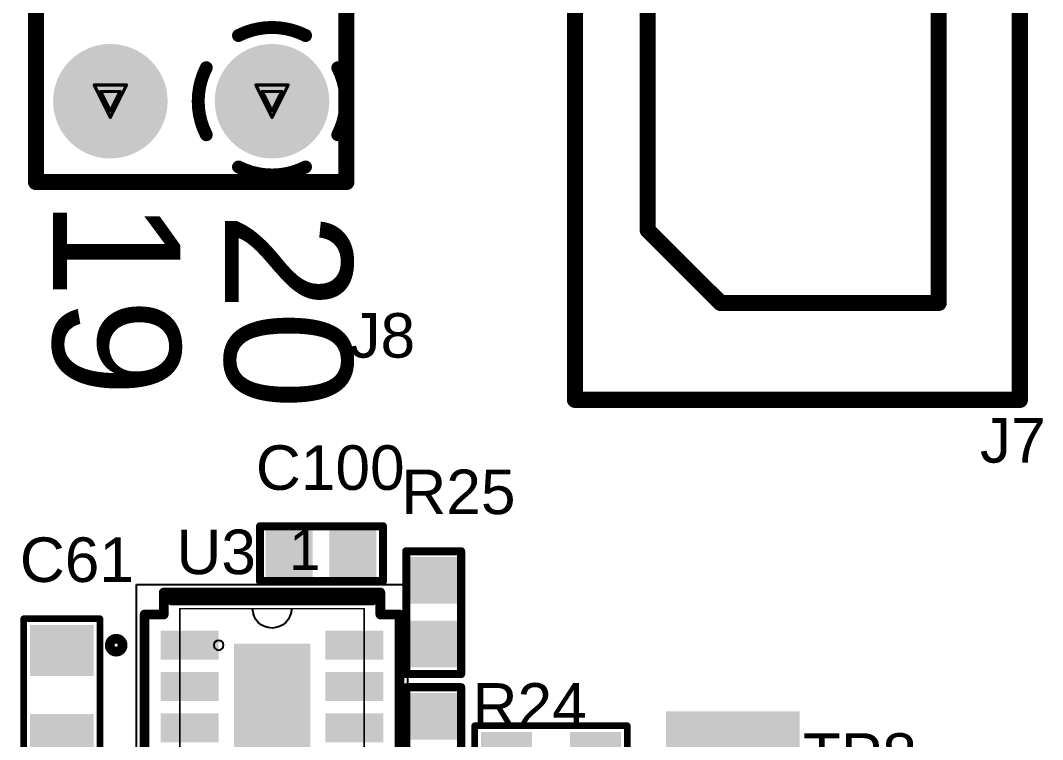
# Model space of a CAD drawing. Header units: inches. Extents: x -1.3 to 11.9, y -6.8 to 4.2.
# Drawn here: x 2.974 to 3.607, y 1.58 to 2.025 of the extents above; entities that cross this region are included whole.
import ezdxf

# ---------------------------------------------------------------- set-up
doc = ezdxf.new("R2010")
doc.units = ezdxf.units.IN
doc.header["$MEASUREMENT"] = 0
for name, color, linetype in [('02_GND1', 76, 'Continuous'), ('03_SIG1', 76, 'Continuous'), ('04_GND2', 16, 'Continuous'), ('05_SIG2', 156, 'Continuous'), ('06_GND3', 216, 'Continuous'), ('07_SIG3', 216, 'Continuous'), ('08_GND4', 136, 'Continuous'), ('09_PWR1', 136, 'Continuous'), ('10_PWR2', 136, 'Continuous'), ('11_GND5', 136, 'Continuous'), ('12_SIG4', 7, 'Continuous'), ('13_GND6', 136, 'Continuous'), ('14_SIG5', 136, 'Continuous'), ('15_GND7', 136, 'Continuous'), ('AB', 56, 'Continuous'), ('ASSY_DWG_INFO', 56, 'Continuous'), ('BOTTOM', 5, 'Continuous'), ('Bottom Solder', 6, 'Continuous'), ('FAB', 56, 'Continuous'), ('FAB_DWG_INFO', 1, 'Continuous'), ('Mechanical 13', 56, 'Continuous'), ('Multi-Layer', 9, 'Continuous'), ('Pad Holes', 156, 'Continuous'), ('POT_INFO', 56, 'Continuous'), ('TOP', 1, 'Continuous'), ('Top Overlay', 2, 'Continuous'), ('Top Paste', 8, 'Continuous'), ('Top Solder', 216, 'Continuous')]:
    doc.layers.add(name, color=color, linetype=linetype)
doc.styles.add('Arial', font='', dxfattribs={"height": 0.2})
doc.styles.get('Arial').set_extended_font_data('Arial')

# ---------------------------------------------------------------- blocks, each defined once
blk = doc.blocks.new('HEADER_10_2_29')
at = {"layer": '02_GND1'}
h = blk.add_hatch(color=76, dxfattribs=at)
edge = h.paths.add_edge_path()
edge.add_arc((0.9, 0), 0.03365, 0, 360)
at = {"layer": '03_SIG1'}
h = blk.add_hatch(color=76, dxfattribs=at)
edge = h.paths.add_edge_path()
edge.add_arc((0.9, 0.1), 0.03346, 0, 360)
h = blk.add_hatch(color=76, dxfattribs=at)
edge = h.paths.add_edge_path()
edge.add_arc((0.9, 0), 0.03346, 0, 360)
at = {"layer": '04_GND2'}
h = blk.add_hatch(color=16, dxfattribs=at)
edge = h.paths.add_edge_path()
edge.add_arc((0.9, 0), 0.03365, 0, 360)
at = {"layer": '05_SIG2'}
h = blk.add_hatch(color=156, dxfattribs=at)
edge = h.paths.add_edge_path()
edge.add_arc((0.9, 0.1), 0.03346, 0, 360)
h = blk.add_hatch(color=156, dxfattribs=at)
edge = h.paths.add_edge_path()
edge.add_arc((0.9, 0), 0.03346, 0, 360)
at = {"layer": '06_GND3'}
h = blk.add_hatch(color=216, dxfattribs=at)
edge = h.paths.add_edge_path()
edge.add_arc((0.9, 0), 0.03365, 0, 360)
at = {"layer": '07_SIG3'}
h = blk.add_hatch(color=216, dxfattribs=at)
edge = h.paths.add_edge_path()
edge.add_arc((0.9, 0.1), 0.03346, 0, 360)
h = blk.add_hatch(color=216, dxfattribs=at)
edge = h.paths.add_edge_path()
edge.add_arc((0.9, 0), 0.03346, 0, 360)
at = {"layer": '08_GND4'}
h = blk.add_hatch(color=136, dxfattribs=at)
edge = h.paths.add_edge_path()
edge.add_arc((0.9, 0), 0.03365, 0, 360)
at = {"layer": '09_PWR1'}
h = blk.add_hatch(color=136, dxfattribs=at)
edge = h.paths.add_edge_path()
edge.add_arc((0.9, 0.1), 0.03365, 0, 360)
h = blk.add_hatch(color=136, dxfattribs=at)
edge = h.paths.add_edge_path()
edge.add_arc((0.9, 0), 0.03365, 0, 360)
at = {"layer": '10_PWR2'}
h = blk.add_hatch(color=136, dxfattribs=at)
edge = h.paths.add_edge_path()
edge.add_arc((0.9, 0.1), 0.03365, 0, 360)
h = blk.add_hatch(color=136, dxfattribs=at)
edge = h.paths.add_edge_path()
edge.add_arc((0.9, 0), 0.03365, 0, 360)
at = {"layer": '11_GND5'}
h = blk.add_hatch(color=136, dxfattribs=at)
edge = h.paths.add_edge_path()
edge.add_arc((0.9, 0.1), 0.03365, 0, 360)
h = blk.add_hatch(color=136, dxfattribs=at)
edge = h.paths.add_edge_path()
edge.add_arc((0.9, 0), 0.03365, 0, 360)
at = {"layer": '12_SIG4'}
h = blk.add_hatch(color=7, dxfattribs=at)
edge = h.paths.add_edge_path()
edge.add_arc((0.9, 0.1), 0.03346, 0, 360)
h = blk.add_hatch(color=7, dxfattribs=at)
edge = h.paths.add_edge_path()
edge.add_arc((0.9, 0), 0.03346, 0, 360)
at = {"layer": '13_GND6'}
h = blk.add_hatch(color=136, dxfattribs=at)
edge = h.paths.add_edge_path()
edge.add_arc((0.9, 0.1), 0.03365, 0, 360)
h = blk.add_hatch(color=136, dxfattribs=at)
edge = h.paths.add_edge_path()
edge.add_arc((0.9, 0), 0.03365, 0, 360)
at = {"layer": '14_SIG5'}
h = blk.add_hatch(color=136, dxfattribs=at)
edge = h.paths.add_edge_path()
edge.add_arc((0.9, 0.1), 0.03346, 0, 360)
h = blk.add_hatch(color=136, dxfattribs=at)
edge = h.paths.add_edge_path()
edge.add_arc((0.9, 0), 0.03346, 0, 360)
at = {"layer": '15_GND7'}
h = blk.add_hatch(color=136, dxfattribs=at)
edge = h.paths.add_edge_path()
edge.add_arc((0.9, 0.1), 0.03365, 0, 360)
h = blk.add_hatch(color=136, dxfattribs=at)
edge = h.paths.add_edge_path()
edge.add_arc((0.9, 0), 0.03365, 0, 360)
at = {"layer": 'BOTTOM'}
h = blk.add_hatch(color=5, dxfattribs=at)
edge = h.paths.add_edge_path()
edge.add_arc((0.9, 0.1), 0.03346, 0, 360)
h = blk.add_hatch(color=5, dxfattribs=at)
edge = h.paths.add_edge_path()
edge.add_arc((0.9, 0), 0.03346, 0, 360)
at = {"layer": 'Bottom Solder'}
h = blk.add_hatch(color=6, dxfattribs=at)
edge = h.paths.add_edge_path()
edge.add_arc((0.9, 0.1), 0.03543, 0, 360)
h = blk.add_hatch(color=6, dxfattribs=at)
edge = h.paths.add_edge_path()
edge.add_arc((0.9, 0), 0.03543, 0, 360)
at = {"layer": 'Multi-Layer'}
h = blk.add_hatch(color=9, dxfattribs=at)
edge = h.paths.add_edge_path()
edge.add_arc((0.9, 0.1), 0.03346, 0, 360)
h = blk.add_hatch(color=9, dxfattribs=at)
edge = h.paths.add_edge_path()
edge.add_arc((0.9, 0), 0.03346, 0, 360)
at = {"layer": 'Pad Holes'}
h = blk.add_hatch(color=7, dxfattribs=at)
edge = h.paths.add_edge_path()
edge.add_arc((0.9, 0.1), 0.02165, 0, 360)
h = blk.add_hatch(color=7, dxfattribs=at)
edge = h.paths.add_edge_path()
edge.add_arc((0.9, 0), 0.02165, 0, 360)
at = {"layer": 'TOP'}
h = blk.add_hatch(color=1, dxfattribs=at)
edge = h.paths.add_edge_path()
edge.add_arc((0.9, 0.1), 0.03346, 0, 360)
h = blk.add_hatch(color=1, dxfattribs=at)
edge = h.paths.add_edge_path()
edge.add_arc((0.9, 0), 0.03346, 0, 360)
at = {"layer": 'Top Solder'}
h = blk.add_hatch(color=216, dxfattribs=at)
edge = h.paths.add_edge_path()
edge.add_arc((0.9, 0.1), 0.03543, 0, 360)
h = blk.add_hatch(color=216, dxfattribs=at)
edge = h.paths.add_edge_path()
edge.add_arc((0.9, 0), 0.03543, 0, 360)
at = {"layer": '02_GND1'}
for points in [[(0.87927, 0.14068, 0.008, 0.008, -0.240079), (0.92073, 0.14068, 0.008, 0.008, 0)], [(0.85932, 0.07927, 0.008, 0.008, -0.240079), (0.85932, 0.12073, 0.008, 0.008, 0)], [(0.94068, 0.12073, 0.008, 0.008, -0.240079), (0.94068, 0.07927, 0.008, 0.008, 0)], [(0.92073, 0.05932, 0.008, 0.008, -0.240079), (0.87927, 0.05932, 0.008, 0.008, 0)]]:
    blk.add_lwpolyline(points, format="xyseb", dxfattribs=at)
for points in [[(0.87727, 0.14068, 0.004, 0.004, 1), (0.88127, 0.14068, 0.004, 0.004, 1)], [(0.91873, 0.14068, 0.004, 0.004, 1), (0.92273, 0.14068, 0.004, 0.004, 1)], [(0.85732, 0.12073, 0.004, 0.004, 1), (0.86132, 0.12073, 0.004, 0.004, 1)], [(0.93868, 0.12073, 0.004, 0.004, 1), (0.94268, 0.12073, 0.004, 0.004, 1)], [(0.85732, 0.07927, 0.004, 0.004, 1), (0.86132, 0.07927, 0.004, 0.004, 1)], [(0.93868, 0.07927, 0.004, 0.004, 1), (0.94268, 0.07927, 0.004, 0.004, 1)], [(0.87727, 0.05932, 0.004, 0.004, 1), (0.88127, 0.05932, 0.004, 0.004, 1)], [(0.91873, 0.05932, 0.004, 0.004, 1), (0.92273, 0.05932, 0.004, 0.004, 1)]]:
    blk.add_lwpolyline(points, format="xyseb", close=True, dxfattribs=at)
at = {"layer": '04_GND2'}
for points in [[(0.87927, 0.14068, 0.008, 0.008, -0.240079), (0.92073, 0.14068, 0.008, 0.008, 0)], [(0.85932, 0.07927, 0.008, 0.008, -0.240079), (0.85932, 0.12073, 0.008, 0.008, 0)], [(0.94068, 0.12073, 0.008, 0.008, -0.240079), (0.94068, 0.07927, 0.008, 0.008, 0)], [(0.92073, 0.05932, 0.008, 0.008, -0.240079), (0.87927, 0.05932, 0.008, 0.008, 0)]]:
    blk.add_lwpolyline(points, format="xyseb", dxfattribs=at)
for points in [[(0.87727, 0.14068, 0.004, 0.004, 1), (0.88127, 0.14068, 0.004, 0.004, 1)], [(0.91873, 0.14068, 0.004, 0.004, 1), (0.92273, 0.14068, 0.004, 0.004, 1)], [(0.85732, 0.12073, 0.004, 0.004, 1), (0.86132, 0.12073, 0.004, 0.004, 1)], [(0.93868, 0.12073, 0.004, 0.004, 1), (0.94268, 0.12073, 0.004, 0.004, 1)], [(0.85732, 0.07927, 0.004, 0.004, 1), (0.86132, 0.07927, 0.004, 0.004, 1)], [(0.93868, 0.07927, 0.004, 0.004, 1), (0.94268, 0.07927, 0.004, 0.004, 1)], [(0.87727, 0.05932, 0.004, 0.004, 1), (0.88127, 0.05932, 0.004, 0.004, 1)], [(0.91873, 0.05932, 0.004, 0.004, 1), (0.92273, 0.05932, 0.004, 0.004, 1)]]:
    blk.add_lwpolyline(points, format="xyseb", close=True, dxfattribs=at)
at = {"layer": '06_GND3'}
for points in [[(0.87927, 0.14068, 0.008, 0.008, -0.240079), (0.92073, 0.14068, 0.008, 0.008, 0)], [(0.85932, 0.07927, 0.008, 0.008, -0.240079), (0.85932, 0.12073, 0.008, 0.008, 0)], [(0.94068, 0.12073, 0.008, 0.008, -0.240079), (0.94068, 0.07927, 0.008, 0.008, 0)], [(0.92073, 0.05932, 0.008, 0.008, -0.240079), (0.87927, 0.05932, 0.008, 0.008, 0)]]:
    blk.add_lwpolyline(points, format="xyseb", dxfattribs=at)
for points in [[(0.87727, 0.14068, 0.004, 0.004, 1), (0.88127, 0.14068, 0.004, 0.004, 1)], [(0.91873, 0.14068, 0.004, 0.004, 1), (0.92273, 0.14068, 0.004, 0.004, 1)], [(0.85732, 0.12073, 0.004, 0.004, 1), (0.86132, 0.12073, 0.004, 0.004, 1)], [(0.93868, 0.12073, 0.004, 0.004, 1), (0.94268, 0.12073, 0.004, 0.004, 1)], [(0.85732, 0.07927, 0.004, 0.004, 1), (0.86132, 0.07927, 0.004, 0.004, 1)], [(0.93868, 0.07927, 0.004, 0.004, 1), (0.94268, 0.07927, 0.004, 0.004, 1)], [(0.87727, 0.05932, 0.004, 0.004, 1), (0.88127, 0.05932, 0.004, 0.004, 1)], [(0.91873, 0.05932, 0.004, 0.004, 1), (0.92273, 0.05932, 0.004, 0.004, 1)]]:
    blk.add_lwpolyline(points, format="xyseb", close=True, dxfattribs=at)
at = {"layer": '08_GND4'}
for points in [[(0.87927, 0.14068, 0.008, 0.008, -0.240079), (0.92073, 0.14068, 0.008, 0.008, 0)], [(0.85932, 0.07927, 0.008, 0.008, -0.240079), (0.85932, 0.12073, 0.008, 0.008, 0)], [(0.94068, 0.12073, 0.008, 0.008, -0.240079), (0.94068, 0.07927, 0.008, 0.008, 0)], [(0.92073, 0.05932, 0.008, 0.008, -0.240079), (0.87927, 0.05932, 0.008, 0.008, 0)]]:
    blk.add_lwpolyline(points, format="xyseb", dxfattribs=at)
for points in [[(0.87727, 0.14068, 0.004, 0.004, 1), (0.88127, 0.14068, 0.004, 0.004, 1)], [(0.91873, 0.14068, 0.004, 0.004, 1), (0.92273, 0.14068, 0.004, 0.004, 1)], [(0.85732, 0.12073, 0.004, 0.004, 1), (0.86132, 0.12073, 0.004, 0.004, 1)], [(0.93868, 0.12073, 0.004, 0.004, 1), (0.94268, 0.12073, 0.004, 0.004, 1)], [(0.85732, 0.07927, 0.004, 0.004, 1), (0.86132, 0.07927, 0.004, 0.004, 1)], [(0.93868, 0.07927, 0.004, 0.004, 1), (0.94268, 0.07927, 0.004, 0.004, 1)], [(0.87727, 0.05932, 0.004, 0.004, 1), (0.88127, 0.05932, 0.004, 0.004, 1)], [(0.91873, 0.05932, 0.004, 0.004, 1), (0.92273, 0.05932, 0.004, 0.004, 1)]]:
    blk.add_lwpolyline(points, format="xyseb", close=True, dxfattribs=at)
at = {"layer": 'Top Overlay'}
for points in [[(0.95, 0.146, 0.01, 0.01, 0), (-0.05, 0.146, 0.01, 0.01, 0)], [(0.95, -0.046, 0.01, 0.01, 0), (0.95, 0.146, 0.01, 0.01, 0)], [(0.95, -0.046, 0.01, 0.01, 0), (-0.05, -0.046, 0.01, 0.01, 0)]]:
    blk.add_lwpolyline(points, format="xyseb", dxfattribs=at)
for points in [[(0.9475, 0.146, 0.005, 0.005, 1), (0.9525, 0.146, 0.005, 0.005, 1)], [(0.9475, 0.146, 0.005, 0.005, 1), (0.9525, 0.146, 0.005, 0.005, 1)], [(0.9475, -0.046, 0.005, 0.005, 1), (0.9525, -0.046, 0.005, 0.005, 1)], [(0.9475, -0.046, 0.005, 0.005, 1), (0.9525, -0.046, 0.005, 0.005, 1)]]:
    blk.add_lwpolyline(points, format="xyseb", close=True, dxfattribs=at)
at = {"layer": 'Top Overlay', "style": 'Arial'}
for s, p in [('20', (0.9685, 0.07087)), ('19', (0.96063, -0.03543))]:
    blk.add_text(s, height=0.07874, dxfattribs=at).set_placement(p)
blk = doc.blocks.new('__0603_32')
at = {"layer": 'TOP'}
for points in [[(-0.04134, 0.01772), (-0.01378, 0.01772), (-0.01378, -0.01772), (-0.04134, -0.01772)], [(0.01378, 0.01772), (0.04134, 0.01772), (0.04134, -0.01772), (0.01378, -0.01772)]]:
    blk.add_hatch(color=1, dxfattribs=at).paths.add_polyline_path(points)
at = {"layer": 'Top Paste'}
for points in [[(-0.04134, 0.01772), (-0.01378, 0.01772), (-0.01378, -0.01772), (-0.04134, -0.01772)], [(0.01378, 0.01772), (0.04134, 0.01772), (0.04134, -0.01772), (0.01378, -0.01772)]]:
    blk.add_hatch(color=8, dxfattribs=at).paths.add_polyline_path(points)
at = {"layer": 'Top Solder'}
for points in [[(-0.04331, 0.01969), (-0.01181, 0.01969), (-0.01181, -0.01969), (-0.04331, -0.01969)], [(0.01181, 0.01969), (0.04331, 0.01969), (0.04331, -0.01969), (0.01181, -0.01969)]]:
    blk.add_hatch(color=216, dxfattribs=at).paths.add_polyline_path(points)
at = {"layer": 'Top Overlay'}
for points in [[(-0.04724, 0.02362, 0.004, 0.004, 0), (0.04724, 0.02362, 0.004, 0.004, 0)], [(-0.04724, -0.02362, 0.004, 0.004, 0), (-0.04724, 0.02362, 0.004, 0.004, 0)], [(0.04724, -0.02362, 0.004, 0.004, 0), (0.04724, 0.02362, 0.004, 0.004, 0)], [(-0.04724, -0.02362, 0.004, 0.004, 0), (0.04724, -0.02362, 0.004, 0.004, 0)]]:
    blk.add_lwpolyline(points, format="xyseb", dxfattribs=at)
for points in [[(-0.04824, 0.02362, 0.002, 0.002, 1), (-0.04624, 0.02362, 0.002, 0.002, 1)], [(-0.04824, 0.02362, 0.002, 0.002, 1), (-0.04624, 0.02362, 0.002, 0.002, 1)], [(0.04624, 0.02362, 0.002, 0.002, 1), (0.04824, 0.02362, 0.002, 0.002, 1)], [(0.04624, 0.02362, 0.002, 0.002, 1), (0.04824, 0.02362, 0.002, 0.002, 1)], [(-0.04824, -0.02362, 0.002, 0.002, 1), (-0.04624, -0.02362, 0.002, 0.002, 1)], [(-0.04824, -0.02362, 0.002, 0.002, 1), (-0.04624, -0.02362, 0.002, 0.002, 1)], [(0.04624, -0.02362, 0.002, 0.002, 1), (0.04824, -0.02362, 0.002, 0.002, 1)], [(0.04624, -0.02362, 0.002, 0.002, 1), (0.04824, -0.02362, 0.002, 0.002, 1)]]:
    blk.add_lwpolyline(points, format="xyseb", close=True, dxfattribs=at)
blk = doc.blocks.new('TP_2_1_8_34')
at = {"layer": 'TOP'}
blk.add_hatch(color=1, dxfattribs=at).paths.add_polyline_path([(-0.03543, 0.03937), (0.03543, 0.03937), (0.03543, -0.03937), (-0.03543, -0.03937)])
at = {"layer": 'Top Paste'}
blk.add_hatch(color=8, dxfattribs=at).paths.add_polyline_path([(-0.03543, 0.03937), (0.03543, 0.03937), (0.03543, -0.03937), (-0.03543, -0.03937)])
at = {"layer": 'Top Solder'}
blk.add_hatch(color=216, dxfattribs=at).paths.add_polyline_path([(-0.0374, 0.04134), (0.0374, 0.04134), (0.0374, -0.04134), (-0.0374, -0.04134)])
blk = doc.blocks.new('C0402_37')
at = {"layer": 'TOP'}
for points in [[(-0.031, -0.0125), (-0.031, 0.0125), (-0.006, 0.0125), (-0.006, -0.0125)], [(0.0084, -0.0125), (0.0084, 0.0125), (0.0334, 0.0125), (0.0334, -0.0125)]]:
    blk.add_hatch(color=1, dxfattribs=at).paths.add_polyline_path(points)
at = {"layer": 'Top Paste'}
for points in [[(-0.031, -0.0125), (-0.031, 0.0125), (-0.006, 0.0125), (-0.006, -0.0125)], [(0.0084, -0.0125), (0.0084, 0.0125), (0.0334, 0.0125), (0.0334, -0.0125)]]:
    blk.add_hatch(color=8, dxfattribs=at).paths.add_polyline_path(points)
at = {"layer": 'Top Solder'}
for points in [[(-0.033, -0.0145), (-0.033, 0.0145), (-0.004, 0.0145), (-0.004, -0.0145)], [(0.0064, -0.0145), (0.0064, 0.0145), (0.0354, 0.0145), (0.0354, -0.0145)]]:
    blk.add_hatch(color=216, dxfattribs=at).paths.add_polyline_path(points)
at = {"layer": 'ASSY_DWG_INFO'}
for points in [[(-0.0365, -0.017, 0.005, 0.005, 0), (-0.0365, 0.017, 0.005, 0.005, 0)], [(-0.0365, 0.017, 0.005, 0.005, 0), (0.0395, 0.017, 0.005, 0.005, 0)], [(0.0395, -0.017, 0.005, 0.005, 0), (0.0395, 0.017, 0.005, 0.005, 0)], [(-0.0365, -0.017, 0.005, 0.005, 0), (0.0395, -0.017, 0.005, 0.005, 0)]]:
    blk.add_lwpolyline(points, format="xyseb", dxfattribs=at)
for points in [[(-0.03775, 0.017, 0.0025, 0.0025, 1), (-0.03525, 0.017, 0.0025, 0.0025, 1)], [(-0.03775, 0.017, 0.0025, 0.0025, 1), (-0.03525, 0.017, 0.0025, 0.0025, 1)], [(0.03825, 0.017, 0.0025, 0.0025, 1), (0.04075, 0.017, 0.0025, 0.0025, 1)], [(0.03825, 0.017, 0.0025, 0.0025, 1), (0.04075, 0.017, 0.0025, 0.0025, 1)], [(-0.03775, -0.017, 0.0025, 0.0025, 1), (-0.03525, -0.017, 0.0025, 0.0025, 1)], [(-0.03775, -0.017, 0.0025, 0.0025, 1), (-0.03525, -0.017, 0.0025, 0.0025, 1)], [(0.03825, -0.017, 0.0025, 0.0025, 1), (0.04075, -0.017, 0.0025, 0.0025, 1)], [(0.03825, -0.017, 0.0025, 0.0025, 1), (0.04075, -0.017, 0.0025, 0.0025, 1)]]:
    blk.add_lwpolyline(points, format="xyseb", close=True, dxfattribs=at)
at = {"layer": 'Top Overlay'}
for points in [[(-0.0365, 0.017, 0.005, 0.005, 0), (0.0365, 0.017, 0.005, 0.005, 0)], [(-0.0365, -0.017, 0.005, 0.005, 0), (-0.0365, 0.017, 0.005, 0.005, 0)], [(0.0365, 0.017, 0.005, 0.005, 0), (0.0395, 0.017, 0.005, 0.005, 0)], [(0.0395, -0.017, 0.005, 0.005, 0), (0.0395, 0.017, 0.005, 0.005, 0)], [(-0.0365, -0.017, 0.005, 0.005, 0), (0.0395, -0.017, 0.005, 0.005, 0)]]:
    blk.add_lwpolyline(points, format="xyseb", dxfattribs=at)
for points in [[(-0.03775, 0.017, 0.0025, 0.0025, 1), (-0.03525, 0.017, 0.0025, 0.0025, 1)], [(-0.03775, 0.017, 0.0025, 0.0025, 1), (-0.03525, 0.017, 0.0025, 0.0025, 1)], [(0.03525, 0.017, 0.0025, 0.0025, 1), (0.03775, 0.017, 0.0025, 0.0025, 1)], [(0.03525, 0.017, 0.0025, 0.0025, 1), (0.03775, 0.017, 0.0025, 0.0025, 1)], [(0.03825, 0.017, 0.0025, 0.0025, 1), (0.04075, 0.017, 0.0025, 0.0025, 1)], [(0.03825, 0.017, 0.0025, 0.0025, 1), (0.04075, 0.017, 0.0025, 0.0025, 1)], [(-0.03775, -0.017, 0.0025, 0.0025, 1), (-0.03525, -0.017, 0.0025, 0.0025, 1)], [(-0.03775, -0.017, 0.0025, 0.0025, 1), (-0.03525, -0.017, 0.0025, 0.0025, 1)], [(0.03825, -0.017, 0.0025, 0.0025, 1), (0.04075, -0.017, 0.0025, 0.0025, 1)], [(0.03825, -0.017, 0.0025, 0.0025, 1), (0.04075, -0.017, 0.0025, 0.0025, 1)]]:
    blk.add_lwpolyline(points, format="xyseb", close=True, dxfattribs=at)
at = {"layer": 'FAB', "style": 'Arial'}
blk.add_text('1', height=0.025, rotation=360, dxfattribs=at).set_placement((-0.0185, -0.01))
blk = doc.blocks.new('MICTOR_38_PIN_39')
at = {"layer": 'Top Overlay'}
for points in [[(-0.74, 0, 0.01, 0.01, 0), (-0.74, -0.2752, 0.01, 0.01, 0)], [(-0.74, 0, 0.01, 0.01, 0), (0.2874, 0, 0.01, 0.01, 0)], [(-0.635, -0.045, 0.01, 0.01, 0), (-0.68, -0.09, 0.01, 0.01, 0)], [(-0.635, -0.045, 0.01, 0.01, 0), (0.185, -0.045, 0.01, 0.01, 0)], [(-0.68, -0.09, 0.01, 0.01, 0), (-0.68, -0.225, 0.01, 0.01, 0)], [(-0.68, -0.225, 0.01, 0.01, 0), (0.225, -0.225, 0.01, 0.01, 0)], [(-0.74, -0.2752, 0.01, 0.01, 0), (0.2874, -0.2752, 0.01, 0.01, 0)]]:
    blk.add_lwpolyline(points, format="xyseb", dxfattribs=at)
for points in [[(-0.7425, 0, 0.005, 0.005, 1), (-0.7375, 0, 0.005, 0.005, 1)], [(-0.7425, 0, 0.005, 0.005, 1), (-0.7375, 0, 0.005, 0.005, 1)], [(-0.6375, -0.045, 0.005, 0.005, 1), (-0.6325, -0.045, 0.005, 0.005, 1)], [(-0.6375, -0.045, 0.005, 0.005, 1), (-0.6325, -0.045, 0.005, 0.005, 1)], [(-0.6825, -0.09, 0.005, 0.005, 1), (-0.6775, -0.09, 0.005, 0.005, 1)], [(-0.6825, -0.09, 0.005, 0.005, 1), (-0.6775, -0.09, 0.005, 0.005, 1)], [(-0.6825, -0.225, 0.005, 0.005, 1), (-0.6775, -0.225, 0.005, 0.005, 1)], [(-0.6825, -0.225, 0.005, 0.005, 1), (-0.6775, -0.225, 0.005, 0.005, 1)], [(-0.7425, -0.2752, 0.005, 0.005, 1), (-0.7375, -0.2752, 0.005, 0.005, 1)], [(-0.7425, -0.2752, 0.005, 0.005, 1), (-0.7375, -0.2752, 0.005, 0.005, 1)]]:
    blk.add_lwpolyline(points, format="xyseb", close=True, dxfattribs=at)
blk = doc.blocks.new('R0402_79')
at = {"layer": 'TOP'}
for points in [[(-0.006, 0.0125), (-0.006, -0.0125), (-0.031, -0.0125), (-0.031, 0.0125)], [(0.0334, 0.0125), (0.0334, -0.0125), (0.0084, -0.0125), (0.0084, 0.0125)]]:
    blk.add_hatch(color=1, dxfattribs=at).paths.add_polyline_path(points)
at = {"layer": 'Top Paste'}
for points in [[(-0.006, 0.0125), (-0.006, -0.0125), (-0.031, -0.0125), (-0.031, 0.0125)], [(0.0334, 0.0125), (0.0334, -0.0125), (0.0084, -0.0125), (0.0084, 0.0125)]]:
    blk.add_hatch(color=8, dxfattribs=at).paths.add_polyline_path(points)
at = {"layer": 'Top Solder'}
for points in [[(-0.004, 0.0145), (-0.004, -0.0145), (-0.033, -0.0145), (-0.033, 0.0145)], [(0.0354, 0.0145), (0.0354, -0.0145), (0.0064, -0.0145), (0.0064, 0.0145)]]:
    blk.add_hatch(color=216, dxfattribs=at).paths.add_polyline_path(points)
at = {"layer": 'ASSY_DWG_INFO'}
for points in [[(0.0395, 0.017, 0.005, 0.005, 0), (-0.0365, 0.017, 0.005, 0.005, 0)], [(-0.0365, -0.017, 0.005, 0.005, 0), (-0.0365, 0.017, 0.005, 0.005, 0)], [(0.0395, -0.017, 0.005, 0.005, 0), (0.0395, 0.017, 0.005, 0.005, 0)], [(0.0395, -0.017, 0.005, 0.005, 0), (-0.0365, -0.017, 0.005, 0.005, 0)]]:
    blk.add_lwpolyline(points, format="xyseb", dxfattribs=at)
for points in [[(-0.03775, 0.017, 0.0025, 0.0025, 1), (-0.03525, 0.017, 0.0025, 0.0025, 1)], [(-0.03775, 0.017, 0.0025, 0.0025, 1), (-0.03525, 0.017, 0.0025, 0.0025, 1)], [(0.03825, 0.017, 0.0025, 0.0025, 1), (0.04075, 0.017, 0.0025, 0.0025, 1)], [(0.03825, 0.017, 0.0025, 0.0025, 1), (0.04075, 0.017, 0.0025, 0.0025, 1)], [(-0.03775, -0.017, 0.0025, 0.0025, 1), (-0.03525, -0.017, 0.0025, 0.0025, 1)], [(-0.03775, -0.017, 0.0025, 0.0025, 1), (-0.03525, -0.017, 0.0025, 0.0025, 1)], [(0.03825, -0.017, 0.0025, 0.0025, 1), (0.04075, -0.017, 0.0025, 0.0025, 1)], [(0.03825, -0.017, 0.0025, 0.0025, 1), (0.04075, -0.017, 0.0025, 0.0025, 1)]]:
    blk.add_lwpolyline(points, format="xyseb", close=True, dxfattribs=at)
at = {"layer": 'Top Overlay'}
for points in [[(-0.0365, -0.017, 0.005, 0.005, 0), (-0.0365, 0.017, 0.005, 0.005, 0)], [(0.0365, 0.017, 0.005, 0.005, 0), (-0.0365, 0.017, 0.005, 0.005, 0)], [(0.0395, 0.017, 0.005, 0.005, 0), (0.0365, 0.017, 0.005, 0.005, 0)], [(0.0395, -0.017, 0.005, 0.005, 0), (0.0395, 0.017, 0.005, 0.005, 0)], [(0.0395, -0.017, 0.005, 0.005, 0), (-0.0365, -0.017, 0.005, 0.005, 0)]]:
    blk.add_lwpolyline(points, format="xyseb", dxfattribs=at)
for points in [[(-0.03775, 0.017, 0.0025, 0.0025, 1), (-0.03525, 0.017, 0.0025, 0.0025, 1)], [(-0.03775, 0.017, 0.0025, 0.0025, 1), (-0.03525, 0.017, 0.0025, 0.0025, 1)], [(0.03525, 0.017, 0.0025, 0.0025, 1), (0.03775, 0.017, 0.0025, 0.0025, 1)], [(0.03525, 0.017, 0.0025, 0.0025, 1), (0.03775, 0.017, 0.0025, 0.0025, 1)], [(0.03825, 0.017, 0.0025, 0.0025, 1), (0.04075, 0.017, 0.0025, 0.0025, 1)], [(0.03825, 0.017, 0.0025, 0.0025, 1), (0.04075, 0.017, 0.0025, 0.0025, 1)], [(-0.03775, -0.017, 0.0025, 0.0025, 1), (-0.03525, -0.017, 0.0025, 0.0025, 1)], [(-0.03775, -0.017, 0.0025, 0.0025, 1), (-0.03525, -0.017, 0.0025, 0.0025, 1)], [(0.03825, -0.017, 0.0025, 0.0025, 1), (0.04075, -0.017, 0.0025, 0.0025, 1)], [(0.03825, -0.017, 0.0025, 0.0025, 1), (0.04075, -0.017, 0.0025, 0.0025, 1)]]:
    blk.add_lwpolyline(points, format="xyseb", close=True, dxfattribs=at)
blk = doc.blocks.new('R0402_80')
at = {"layer": 'TOP'}
for points in [[(-0.006, 0.0125), (-0.006, -0.0125), (-0.031, -0.0125), (-0.031, 0.0125)], [(0.0334, 0.0125), (0.0334, -0.0125), (0.0084, -0.0125), (0.0084, 0.0125)]]:
    blk.add_hatch(color=1, dxfattribs=at).paths.add_polyline_path(points)
at = {"layer": 'Top Paste'}
for points in [[(-0.006, 0.0125), (-0.006, -0.0125), (-0.031, -0.0125), (-0.031, 0.0125)], [(0.0334, 0.0125), (0.0334, -0.0125), (0.0084, -0.0125), (0.0084, 0.0125)]]:
    blk.add_hatch(color=8, dxfattribs=at).paths.add_polyline_path(points)
at = {"layer": 'Top Solder'}
for points in [[(-0.004, 0.0145), (-0.004, -0.0145), (-0.033, -0.0145), (-0.033, 0.0145)], [(0.0354, 0.0145), (0.0354, -0.0145), (0.0064, -0.0145), (0.0064, 0.0145)]]:
    blk.add_hatch(color=216, dxfattribs=at).paths.add_polyline_path(points)
at = {"layer": 'ASSY_DWG_INFO'}
for points in [[(0.0395, 0.017, 0.005, 0.005, 0), (-0.0365, 0.017, 0.005, 0.005, 0)], [(-0.0365, -0.017, 0.005, 0.005, 0), (-0.0365, 0.017, 0.005, 0.005, 0)], [(0.0395, -0.017, 0.005, 0.005, 0), (0.0395, 0.017, 0.005, 0.005, 0)], [(0.0395, -0.017, 0.005, 0.005, 0), (-0.0365, -0.017, 0.005, 0.005, 0)]]:
    blk.add_lwpolyline(points, format="xyseb", dxfattribs=at)
for points in [[(-0.03775, 0.017, 0.0025, 0.0025, 1), (-0.03525, 0.017, 0.0025, 0.0025, 1)], [(-0.03775, 0.017, 0.0025, 0.0025, 1), (-0.03525, 0.017, 0.0025, 0.0025, 1)], [(0.03825, 0.017, 0.0025, 0.0025, 1), (0.04075, 0.017, 0.0025, 0.0025, 1)], [(0.03825, 0.017, 0.0025, 0.0025, 1), (0.04075, 0.017, 0.0025, 0.0025, 1)], [(-0.03775, -0.017, 0.0025, 0.0025, 1), (-0.03525, -0.017, 0.0025, 0.0025, 1)], [(-0.03775, -0.017, 0.0025, 0.0025, 1), (-0.03525, -0.017, 0.0025, 0.0025, 1)], [(0.03825, -0.017, 0.0025, 0.0025, 1), (0.04075, -0.017, 0.0025, 0.0025, 1)], [(0.03825, -0.017, 0.0025, 0.0025, 1), (0.04075, -0.017, 0.0025, 0.0025, 1)]]:
    blk.add_lwpolyline(points, format="xyseb", close=True, dxfattribs=at)
at = {"layer": 'Top Overlay'}
for points in [[(-0.0365, -0.017, 0.005, 0.005, 0), (-0.0365, 0.017, 0.005, 0.005, 0)], [(0.0365, 0.017, 0.005, 0.005, 0), (-0.0365, 0.017, 0.005, 0.005, 0)], [(0.0395, 0.017, 0.005, 0.005, 0), (0.0365, 0.017, 0.005, 0.005, 0)], [(0.0395, -0.017, 0.005, 0.005, 0), (0.0395, 0.017, 0.005, 0.005, 0)], [(0.0395, -0.017, 0.005, 0.005, 0), (-0.0365, -0.017, 0.005, 0.005, 0)]]:
    blk.add_lwpolyline(points, format="xyseb", dxfattribs=at)
for points in [[(-0.03775, 0.017, 0.0025, 0.0025, 1), (-0.03525, 0.017, 0.0025, 0.0025, 1)], [(-0.03775, 0.017, 0.0025, 0.0025, 1), (-0.03525, 0.017, 0.0025, 0.0025, 1)], [(0.03525, 0.017, 0.0025, 0.0025, 1), (0.03775, 0.017, 0.0025, 0.0025, 1)], [(0.03525, 0.017, 0.0025, 0.0025, 1), (0.03775, 0.017, 0.0025, 0.0025, 1)], [(0.03825, 0.017, 0.0025, 0.0025, 1), (0.04075, 0.017, 0.0025, 0.0025, 1)], [(0.03825, 0.017, 0.0025, 0.0025, 1), (0.04075, 0.017, 0.0025, 0.0025, 1)], [(-0.03775, -0.017, 0.0025, 0.0025, 1), (-0.03525, -0.017, 0.0025, 0.0025, 1)], [(-0.03775, -0.017, 0.0025, 0.0025, 1), (-0.03525, -0.017, 0.0025, 0.0025, 1)], [(0.03825, -0.017, 0.0025, 0.0025, 1), (0.04075, -0.017, 0.0025, 0.0025, 1)], [(0.03825, -0.017, 0.0025, 0.0025, 1), (0.04075, -0.017, 0.0025, 0.0025, 1)]]:
    blk.add_lwpolyline(points, format="xyseb", close=True, dxfattribs=at)
blk = doc.blocks.new('C0603_185')
at = {"layer": 'TOP'}
for points in [[(-0.04134, 0.01772), (-0.01378, 0.01772), (-0.01378, -0.01772), (-0.04134, -0.01772)], [(0.01378, 0.01772), (0.04134, 0.01772), (0.04134, -0.01772), (0.01378, -0.01772)]]:
    blk.add_hatch(color=1, dxfattribs=at).paths.add_polyline_path(points)
at = {"layer": 'Top Paste'}
for points in [[(-0.04134, 0.01772), (-0.01378, 0.01772), (-0.01378, -0.01772), (-0.04134, -0.01772)], [(0.01378, 0.01772), (0.04134, 0.01772), (0.04134, -0.01772), (0.01378, -0.01772)]]:
    blk.add_hatch(color=8, dxfattribs=at).paths.add_polyline_path(points)
at = {"layer": 'Top Solder'}
for points in [[(-0.04331, 0.01969), (-0.01181, 0.01969), (-0.01181, -0.01969), (-0.04331, -0.01969)], [(0.01181, 0.01969), (0.04331, 0.01969), (0.04331, -0.01969), (0.01181, -0.01969)]]:
    blk.add_hatch(color=216, dxfattribs=at).paths.add_polyline_path(points)
at = {"layer": 'Top Overlay'}
for points in [[(-0.04724, 0.02362, 0.004, 0.004, 0), (-0.04724, -0.02362, 0.004, 0.004, 0)], [(-0.04724, 0.02362, 0.004, 0.004, 0), (0.04724, 0.02362, 0.004, 0.004, 0)], [(0.04724, 0.02362, 0.004, 0.004, 0), (0.04724, -0.02362, 0.004, 0.004, 0)], [(-0.04724, -0.02362, 0.004, 0.004, 0), (0.04724, -0.02362, 0.004, 0.004, 0)]]:
    blk.add_lwpolyline(points, format="xyseb", dxfattribs=at)
for points in [[(-0.04824, 0.02362, 0.002, 0.002, 1), (-0.04624, 0.02362, 0.002, 0.002, 1)], [(-0.04824, 0.02362, 0.002, 0.002, 1), (-0.04624, 0.02362, 0.002, 0.002, 1)], [(0.04624, 0.02362, 0.002, 0.002, 1), (0.04824, 0.02362, 0.002, 0.002, 1)], [(0.04624, 0.02362, 0.002, 0.002, 1), (0.04824, 0.02362, 0.002, 0.002, 1)], [(-0.04824, -0.02362, 0.002, 0.002, 1), (-0.04624, -0.02362, 0.002, 0.002, 1)], [(-0.04824, -0.02362, 0.002, 0.002, 1), (-0.04624, -0.02362, 0.002, 0.002, 1)], [(0.04624, -0.02362, 0.002, 0.002, 1), (0.04824, -0.02362, 0.002, 0.002, 1)], [(0.04624, -0.02362, 0.002, 0.002, 1), (0.04824, -0.02362, 0.002, 0.002, 1)]]:
    blk.add_lwpolyline(points, format="xyseb", close=True, dxfattribs=at)
blk = doc.blocks.new('SO8_MUN12AD_DEA_318')
at = {"layer": 'TOP'}
for points in [[(-0.06881, 0.0474), (-0.033, 0.0474), (-0.033, 0.02937), (-0.06881, 0.02937)], [(0.033, 0.0474), (0.06881, 0.0474), (0.06881, 0.02937), (0.033, 0.02937)], [(-0.02362, 0.03937), (0.02362, 0.03937), (0.02362, -0.03937), (-0.02362, -0.03937)], [(-0.06881, 0.02181), (-0.033, 0.02181), (-0.033, 0.00378), (-0.06881, 0.00378)], [(0.033, 0.02181), (0.06881, 0.02181), (0.06881, 0.00378), (0.033, 0.00378)], [(-0.06881, -0.00378), (-0.033, -0.00378), (-0.033, -0.02181), (-0.06881, -0.02181)], [(0.033, -0.00378), (0.06881, -0.00378), (0.06881, -0.02181), (0.033, -0.02181)], [(-0.06881, -0.02937), (-0.033, -0.02937), (-0.033, -0.0474), (-0.06881, -0.0474)], [(0.033, -0.02937), (0.06881, -0.02937), (0.06881, -0.0474), (0.033, -0.0474)]]:
    blk.add_hatch(color=1, dxfattribs=at).paths.add_polyline_path(points)
at = {"layer": 'Top Paste'}
for points in [[(-0.06881, 0.0474), (-0.033, 0.0474), (-0.033, 0.02937), (-0.06881, 0.02937)], [(0.033, 0.0474), (0.06881, 0.0474), (0.06881, 0.02937), (0.033, 0.02937)], [(-0.02362, 0.03937), (0.02362, 0.03937), (0.02362, -0.03937), (-0.02362, -0.03937)], [(-0.06881, 0.02181), (-0.033, 0.02181), (-0.033, 0.00378), (-0.06881, 0.00378)], [(0.033, 0.02181), (0.06881, 0.02181), (0.06881, 0.00378), (0.033, 0.00378)], [(-0.06881, -0.00378), (-0.033, -0.00378), (-0.033, -0.02181), (-0.06881, -0.02181)], [(0.033, -0.00378), (0.06881, -0.00378), (0.06881, -0.02181), (0.033, -0.02181)], [(-0.06881, -0.02937), (-0.033, -0.02937), (-0.033, -0.0474), (-0.06881, -0.0474)], [(0.033, -0.02937), (0.06881, -0.02937), (0.06881, -0.0474), (0.033, -0.0474)]]:
    blk.add_hatch(color=8, dxfattribs=at).paths.add_polyline_path(points)
at = {"layer": 'Top Solder'}
for points in [[(-0.06881, 0.0474), (-0.033, 0.0474), (-0.033, 0.02937), (-0.06881, 0.02937)], [(0.033, 0.0474), (0.06881, 0.0474), (0.06881, 0.02937), (0.033, 0.02937)], [(-0.02362, 0.03937), (0.02362, 0.03937), (0.02362, -0.03937), (-0.02362, -0.03937)], [(-0.06881, 0.02181), (-0.033, 0.02181), (-0.033, 0.00378), (-0.06881, 0.00378)], [(0.033, 0.02181), (0.06881, 0.02181), (0.06881, 0.00378), (0.033, 0.00378)], [(-0.06881, -0.00378), (-0.033, -0.00378), (-0.033, -0.02181), (-0.06881, -0.02181)], [(0.033, -0.00378), (0.06881, -0.00378), (0.06881, -0.02181), (0.033, -0.02181)], [(-0.06881, -0.02937), (-0.033, -0.02937), (-0.033, -0.0474), (-0.06881, -0.0474)], [(0.033, -0.02937), (0.06881, -0.02937), (0.06881, -0.0474), (0.033, -0.0474)]]:
    blk.add_hatch(color=216, dxfattribs=at).paths.add_polyline_path(points)
at = {"layer": 'AB'}
for p, q in [((-0.08381, -0.076), (-0.08381, 0.076)), ((-0.08381, 0.076), (0.08381, 0.076)), ((0.08381, 0.076), (0.08381, -0.076)), ((0.08381, -0.076), (-0.08381, -0.076))]:
    blk.add_line(p, q, dxfattribs=at)
at = {"layer": 'Mechanical 13'}
for points, format in [([(-0.057, 0.061, 0.001, 0.001, 0), (0.057, 0.061, 0.001, 0.001, 0)], "xyseb"), ([(-0.057, -0.061, 0.001, 0.001, 0), (-0.057, 0.061, 0.001, 0.001, 0)], "xyseb"), ([(0.012, 0.061, -1), (-0.012, 0.061)], "xyb"), ([(0.057, -0.061, 0.001, 0.001, 0), (0.057, 0.061, 0.001, 0.001, 0)], "xyseb"), ([(-0.057, -0.061, 0.001, 0.001, 0), (0.057, -0.061, 0.001, 0.001, 0)], "xyseb")]:
    blk.add_lwpolyline(points, format=format, dxfattribs=at)
for points, format in [([(-0.05725, 0.061, 0.0005, 0.0005, 1), (-0.05675, 0.061, 0.0005, 0.0005, 1)], "xyseb"), ([(-0.05725, 0.061, 0.0005, 0.0005, 1), (-0.05675, 0.061, 0.0005, 0.0005, 1)], "xyseb"), ([(-0.012, 0.061, 1), (-0.012, 0.061, 1)], "xyb"), ([(0.012, 0.061, 1), (0.012, 0.061, 1)], "xyb"), ([(0.05675, 0.061, 0.0005, 0.0005, 1), (0.05725, 0.061, 0.0005, 0.0005, 1)], "xyseb"), ([(0.05675, 0.061, 0.0005, 0.0005, 1), (0.05725, 0.061, 0.0005, 0.0005, 1)], "xyseb"), ([(-0.03, 0.03839, 1), (-0.036, 0.03839, 1)], "xyb"), ([(-0.036, 0.03839, 1), (-0.036, 0.03839, 1)], "xyb"), ([(-0.03, 0.03839, 1), (-0.03, 0.03839, 1)], "xyb"), ([(-0.05725, -0.061, 0.0005, 0.0005, 1), (-0.05675, -0.061, 0.0005, 0.0005, 1)], "xyseb"), ([(-0.05725, -0.061, 0.0005, 0.0005, 1), (-0.05675, -0.061, 0.0005, 0.0005, 1)], "xyseb"), ([(0.05675, -0.061, 0.0005, 0.0005, 1), (0.05725, -0.061, 0.0005, 0.0005, 1)], "xyseb"), ([(0.05675, -0.061, 0.0005, 0.0005, 1), (0.05725, -0.061, 0.0005, 0.0005, 1)], "xyseb")]:
    blk.add_lwpolyline(points, format=format, close=True, dxfattribs=at)
at = {"layer": 'POT_INFO'}
for p, q in [((-0.067, 0.0574), (-0.067, 0.071)), ((-0.067, 0.071), (0.067, 0.071)), ((0.067, 0.071), (0.067, 0.0574)), ((-0.07881, -0.0574), (-0.07881, 0.0574)), ((-0.07881, 0.0574), (-0.067, 0.0574)), ((0.067, 0.0574), (0.07881, 0.0574)), ((0.07881, 0.0574), (0.07881, -0.0574)), ((-0.067, -0.0574), (-0.07881, -0.0574)), ((-0.067, -0.071), (-0.067, -0.0574)), ((0.07881, -0.0574), (0.067, -0.0574)), ((0.067, -0.0574), (0.067, -0.071)), ((0.067, -0.071), (-0.067, -0.071))]:
    blk.add_line(p, q, dxfattribs=at)
for points in [[(-0.067, 0.0574, 0.006, 0.006, 0), (-0.067, 0.071, 0.006, 0.006, 0)], [(-0.067, 0.071, 0.006, 0.006, 0), (0.067, 0.071, 0.006, 0.006, 0)], [(0.067, 0.0574, 0.006, 0.006, 0), (0.067, 0.071, 0.006, 0.006, 0)], [(-0.07881, -0.0574, 0.006, 0.006, 0), (-0.07881, 0.0574, 0.006, 0.006, 0)], [(-0.07881, 0.0574, 0.006, 0.006, 0), (-0.067, 0.0574, 0.006, 0.006, 0)], [(0.067, 0.0574, 0.006, 0.006, 0), (0.07881, 0.0574, 0.006, 0.006, 0)], [(0.07881, -0.0574, 0.006, 0.006, 0), (0.07881, 0.0574, 0.006, 0.006, 0)], [(-0.07881, -0.0574, 0.006, 0.006, 0), (-0.067, -0.0574, 0.006, 0.006, 0)], [(-0.067, -0.071, 0.006, 0.006, 0), (-0.067, -0.0574, 0.006, 0.006, 0)], [(0.067, -0.0574, 0.006, 0.006, 0), (0.07881, -0.0574, 0.006, 0.006, 0)], [(0.067, -0.071, 0.006, 0.006, 0), (0.067, -0.0574, 0.006, 0.006, 0)], [(-0.067, -0.071, 0.006, 0.006, 0), (0.067, -0.071, 0.006, 0.006, 0)]]:
    blk.add_lwpolyline(points, format="xyseb", dxfattribs=at)
for points in [[(-0.0685, 0.071, 0.003, 0.003, 1), (-0.0655, 0.071, 0.003, 0.003, 1)], [(-0.0685, 0.071, 0.003, 0.003, 1), (-0.0655, 0.071, 0.003, 0.003, 1)], [(0.0655, 0.071, 0.003, 0.003, 1), (0.0685, 0.071, 0.003, 0.003, 1)], [(0.0655, 0.071, 0.003, 0.003, 1), (0.0685, 0.071, 0.003, 0.003, 1)], [(-0.08031, 0.0574, 0.003, 0.003, 1), (-0.07731, 0.0574, 0.003, 0.003, 1)], [(-0.08031, 0.0574, 0.003, 0.003, 1), (-0.07731, 0.0574, 0.003, 0.003, 1)], [(-0.0685, 0.0574, 0.003, 0.003, 1), (-0.0655, 0.0574, 0.003, 0.003, 1)], [(-0.0685, 0.0574, 0.003, 0.003, 1), (-0.0655, 0.0574, 0.003, 0.003, 1)], [(0.0655, 0.0574, 0.003, 0.003, 1), (0.0685, 0.0574, 0.003, 0.003, 1)], [(0.0655, 0.0574, 0.003, 0.003, 1), (0.0685, 0.0574, 0.003, 0.003, 1)], [(0.07731, 0.0574, 0.003, 0.003, 1), (0.08031, 0.0574, 0.003, 0.003, 1)], [(0.07731, 0.0574, 0.003, 0.003, 1), (0.08031, 0.0574, 0.003, 0.003, 1)], [(-0.08031, -0.0574, 0.003, 0.003, 1), (-0.07731, -0.0574, 0.003, 0.003, 1)], [(-0.08031, -0.0574, 0.003, 0.003, 1), (-0.07731, -0.0574, 0.003, 0.003, 1)], [(-0.0685, -0.0574, 0.003, 0.003, 1), (-0.0655, -0.0574, 0.003, 0.003, 1)], [(-0.0685, -0.0574, 0.003, 0.003, 1), (-0.0655, -0.0574, 0.003, 0.003, 1)], [(0.0655, -0.0574, 0.003, 0.003, 1), (0.0685, -0.0574, 0.003, 0.003, 1)], [(0.0655, -0.0574, 0.003, 0.003, 1), (0.0685, -0.0574, 0.003, 0.003, 1)], [(0.07731, -0.0574, 0.003, 0.003, 1), (0.08031, -0.0574, 0.003, 0.003, 1)], [(0.07731, -0.0574, 0.003, 0.003, 1), (0.08031, -0.0574, 0.003, 0.003, 1)], [(-0.0685, -0.071, 0.003, 0.003, 1), (-0.0655, -0.071, 0.003, 0.003, 1)], [(-0.0685, -0.071, 0.003, 0.003, 1), (-0.0655, -0.071, 0.003, 0.003, 1)], [(0.0655, -0.071, 0.003, 0.003, 1), (0.0685, -0.071, 0.003, 0.003, 1)], [(0.0655, -0.071, 0.003, 0.003, 1), (0.0685, -0.071, 0.003, 0.003, 1)]]:
    blk.add_lwpolyline(points, format="xyseb", close=True, dxfattribs=at)
at = {"layer": 'Top Overlay'}
for points in [[(-0.062, 0.066, 0.006, 0.006, 0), (0.062, 0.066, 0.006, 0.006, 0)], [(-0.062, -0.066, 0.006, 0.006, 0), (0.062, -0.066, 0.006, 0.006, 0)]]:
    blk.add_lwpolyline(points, format="xyseb", dxfattribs=at)
for points in [[(-0.0635, 0.066, 0.003, 0.003, 1), (-0.0605, 0.066, 0.003, 0.003, 1)], [(0.0605, 0.066, 0.003, 0.003, 1), (0.0635, 0.066, 0.003, 0.003, 1)], [(-0.0924, 0.03839, 0.006, 0.006, 1), (-0.1004, 0.03839, 0.006, 0.006, 1)], [(-0.1019, 0.03839, 0.003, 0.003, 1), (-0.0989, 0.03839, 0.003, 0.003, 1)], [(-0.0939, 0.03839, 0.003, 0.003, 1), (-0.0909, 0.03839, 0.003, 0.003, 1)], [(-0.0635, -0.066, 0.003, 0.003, 1), (-0.0605, -0.066, 0.003, 0.003, 1)], [(0.0605, -0.066, 0.003, 0.003, 1), (0.0635, -0.066, 0.003, 0.003, 1)]]:
    blk.add_lwpolyline(points, format="xyseb", close=True, dxfattribs=at)

msp = doc.modelspace()

# ---------------------------------------------------------------- linework, layer by layer
at = {"layer": 'FAB_DWG_INFO'}
for points in [[(3.02, 1.985, 0.002, 0.002, 0), (3.04, 1.985, 0.002, 0.002, 0)], [(3.02, 1.985, 0.002, 0.002, 0), (3.03, 1.965, 0.002, 0.002, 0)], [(3.03, 1.965, 0.002, 0.002, 0), (3.04, 1.985, 0.002, 0.002, 0)], [(3.12, 1.985, 0.002, 0.002, 0), (3.14, 1.985, 0.002, 0.002, 0)], [(3.12, 1.985, 0.002, 0.002, 0), (3.13, 1.965, 0.002, 0.002, 0)], [(3.13, 1.965, 0.002, 0.002, 0), (3.14, 1.985, 0.002, 0.002, 0)], [(3.024, 1.981, 0.002, 0.002, 0), (3.036, 1.981, 0.002, 0.002, 0)], [(3.024, 1.981, 0.002, 0.002, 0), (3.03, 1.969, 0.002, 0.002, 0)], [(3.03, 1.969, 0.002, 0.002, 0), (3.036, 1.981, 0.002, 0.002, 0)], [(3.124, 1.981, 0.002, 0.002, 0), (3.136, 1.981, 0.002, 0.002, 0)], [(3.124, 1.981, 0.002, 0.002, 0), (3.13, 1.969, 0.002, 0.002, 0)], [(3.13, 1.969, 0.002, 0.002, 0), (3.136, 1.981, 0.002, 0.002, 0)]]:
    msp.add_lwpolyline(points, format="xyseb", dxfattribs=at)
for points in [[(3.0195, 1.985, 0.001, 0.001, 1), (3.0205, 1.985, 0.001, 0.001, 1)], [(3.0195, 1.985, 0.001, 0.001, 1), (3.0205, 1.985, 0.001, 0.001, 1)], [(3.0395, 1.985, 0.001, 0.001, 1), (3.0405, 1.985, 0.001, 0.001, 1)], [(3.0395, 1.985, 0.001, 0.001, 1), (3.0405, 1.985, 0.001, 0.001, 1)], [(3.1195, 1.985, 0.001, 0.001, 1), (3.1205, 1.985, 0.001, 0.001, 1)], [(3.1195, 1.985, 0.001, 0.001, 1), (3.1205, 1.985, 0.001, 0.001, 1)], [(3.1395, 1.985, 0.001, 0.001, 1), (3.1405, 1.985, 0.001, 0.001, 1)], [(3.1395, 1.985, 0.001, 0.001, 1), (3.1405, 1.985, 0.001, 0.001, 1)], [(3.0235, 1.981, 0.001, 0.001, 1), (3.0245, 1.981, 0.001, 0.001, 1)], [(3.0235, 1.981, 0.001, 0.001, 1), (3.0245, 1.981, 0.001, 0.001, 1)], [(3.0355, 1.981, 0.001, 0.001, 1), (3.0365, 1.981, 0.001, 0.001, 1)], [(3.0355, 1.981, 0.001, 0.001, 1), (3.0365, 1.981, 0.001, 0.001, 1)], [(3.1235, 1.981, 0.001, 0.001, 1), (3.1245, 1.981, 0.001, 0.001, 1)], [(3.1235, 1.981, 0.001, 0.001, 1), (3.1245, 1.981, 0.001, 0.001, 1)], [(3.1355, 1.981, 0.001, 0.001, 1), (3.1365, 1.981, 0.001, 0.001, 1)], [(3.1355, 1.981, 0.001, 0.001, 1), (3.1365, 1.981, 0.001, 0.001, 1)], [(3.0295, 1.969, 0.001, 0.001, 1), (3.0305, 1.969, 0.001, 0.001, 1)], [(3.0295, 1.969, 0.001, 0.001, 1), (3.0305, 1.969, 0.001, 0.001, 1)], [(3.1295, 1.969, 0.001, 0.001, 1), (3.1305, 1.969, 0.001, 0.001, 1)], [(3.1295, 1.969, 0.001, 0.001, 1), (3.1305, 1.969, 0.001, 0.001, 1)], [(3.0295, 1.965, 0.001, 0.001, 1), (3.0305, 1.965, 0.001, 0.001, 1)], [(3.0295, 1.965, 0.001, 0.001, 1), (3.0305, 1.965, 0.001, 0.001, 1)], [(3.1295, 1.965, 0.001, 0.001, 1), (3.1305, 1.965, 0.001, 0.001, 1)], [(3.1295, 1.965, 0.001, 0.001, 1), (3.1305, 1.965, 0.001, 0.001, 1)]]:
    msp.add_lwpolyline(points, format="xyseb", close=True, dxfattribs=at)

# ---------------------------------------------------------------- block references
for name, p, rotation in [('HEADER_10_2_29', (3.03, 2.875), 270), ('MICTOR_38_PIN_39', (3.3174, 2.5302), 90), ('R0402_79', (3.23, 1.66), 270), ('C0603_185', (3, 1.60756), 90), ('R0402_80', (3.23, 1.5759), 270), ('TP_2_1_8_34', (3.415, 1.56), 270)]:
    msp.add_blockref(name, p, dxfattribs=dict(rotation=rotation))
for name, p in [('C0402_37', (3.1591, 1.695)), ('SO8_MUN12AD_DEA_318', (3.13, 1.6)), ('__0603_32', (3.30256, 1.565))]:
    msp.add_blockref(name, p)

# ---------------------------------------------------------------- texts
at = {"layer": 'Top Overlay', "style": 'Arial'}
for s, p in [('J8', (3.17788, 1.81633)), ('J7', (3.5679, 1.75136)), ('C100', (3.12, 1.73452)), ('R25', (3.21, 1.71951)), ('U3', (3.07083, 1.68236)), ('C61', (2.974, 1.67752)), ('R24', (3.25404, 1.58736)), ('TP8', (3.45831, 1.55633))]:
    msp.add_text(s, height=0.027559, dxfattribs=at).set_placement(p)

doc.saveas('drawing.dxf')
